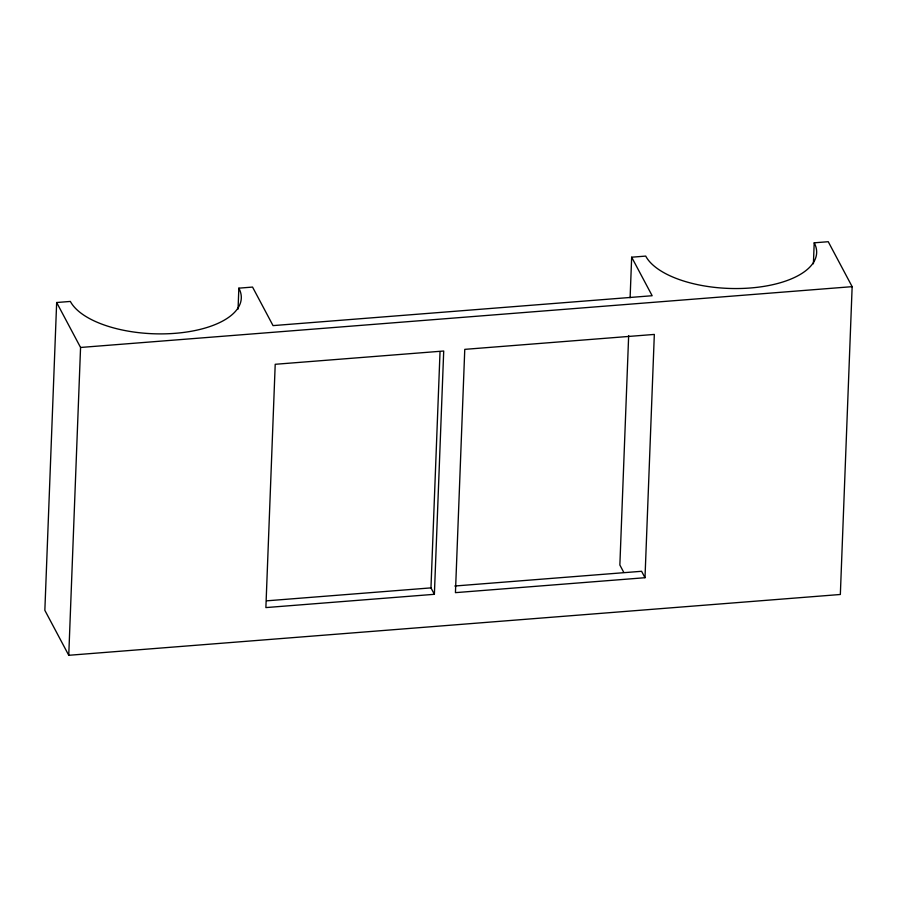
<?xml version="1.0" encoding="UTF-8"?>
<svg xmlns="http://www.w3.org/2000/svg" width="897" height="897" viewBox="0 0 897 897"><rect width="100%" height="100%" fill="white"/><g stroke="black" fill="none" stroke-linecap="round" stroke-linejoin="round"><path stroke-width="1.35" d="M631.667 257.204L652.153 295.73L273.036 325.611L252.55 287.074L238.849 288.161A86.751 38.986 2.2 0 1 175.094 333.325A86.751 38.986 2.2 0 1 70.358 301.437L56.657 302.513L44.85 610.341L68.755 655.292L840.343 594.487L852.15 286.659L828.245 241.708L814.207 242.818A86.751 38.986 2.2 0 1 750.441 287.982A86.751 38.986 2.2 0 1 645.705 256.094L631.667 257.204L630.109 297.77M68.755 655.292L80.562 347.464L56.657 302.513M238.053 309.14L238.849 288.161M434.383 594.307L443.712 351.019L275.211 364.294L265.882 607.583L434.383 594.307L430.964 587.883L440.035 351.59M628.662 335.556L619.861 565.02L623.707 572.252M644.999 577.713L654.328 334.424L464.769 349.359L455.441 592.648L644.999 577.713L641.59 571.288L454.813 586.01M813.4 263.796L814.207 242.818M80.562 347.464L852.15 286.659M266.644 600.833L430.964 587.883"/></g></svg>
